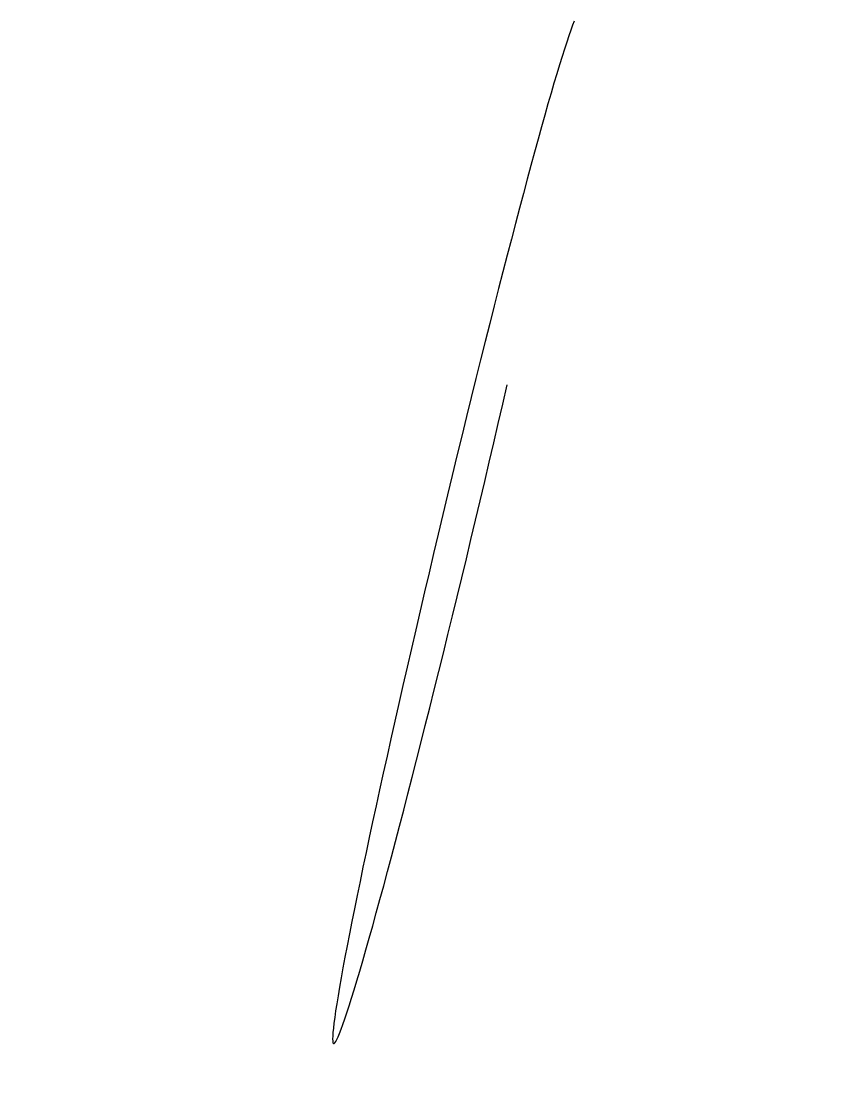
# Model space of a CAD drawing. Header units: metres. Extents: x -2.5 to 16, y 2.3 to 26.2.
import ezdxf

# ---------------------------------------------------------------- set-up
doc = ezdxf.new("R2010")
doc.units = ezdxf.units.M

# ---------------------------------------------------------------- blocks, each defined once
blk = doc.blocks.new('LEAF', base_point=(0.4, -0.2, 0.1))
blk.add_ellipse((1, 1), major_axis=(3, 0), ratio=0.5, start_param=0.2, end_param=5)
blk = doc.blocks.new('MID')
at = {"xscale": 2, "yscale": 0.5, "zscale": 1.2, "rotation": 50}
blk.add_blockref('LEAF', (3, 4, 1), dxfattribs=at)
blk = doc.blocks.new('TOP')
at = {"xscale": 2, "yscale": 0.5, "zscale": 1.2, "rotation": 50}
blk.add_blockref('MID', (1, 1, 1), dxfattribs=at)

msp = doc.modelspace()

# ---------------------------------------------------------------- block references
at = {"rotation": 10}
msp.add_blockref('TOP', (5, 5, 5), dxfattribs=at)

doc.saveas('drawing.dxf')
